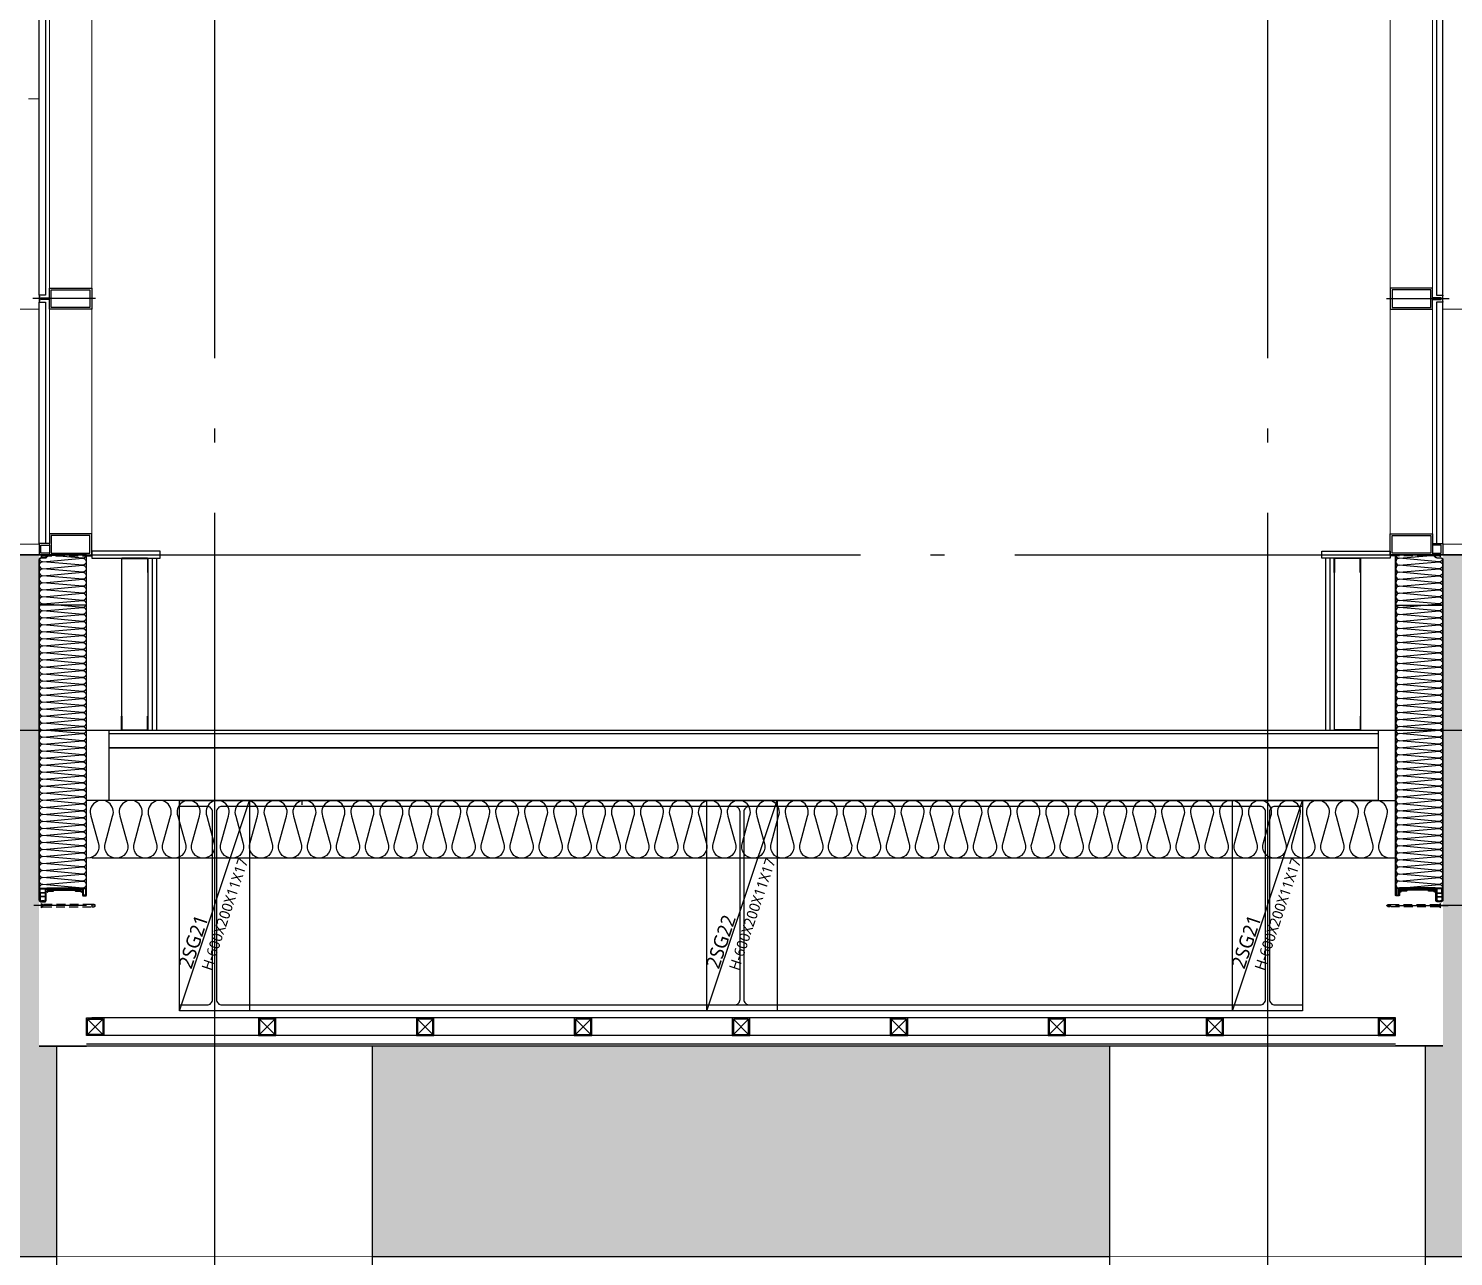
# Model space of a CAD drawing. Header units: millimetres. Extents: x -2325 to 334075, y -552635 to -11738.
# Drawn here: x 102395 to 106455, y -71455 to -67955 of the extents above; entities that cross this region are included whole.
import ezdxf
from ezdxf.enums import TextEntityAlignment as Align
from ezdxf.xclip import XClip

# ---------------------------------------------------------------- set-up
doc = ezdxf.new("R2010")
doc.units = ezdxf.units.MM
doc.header["$LTSCALE"] = 200
doc.header["$XCLIPFRAME"] = 0
doc.set_wipeout_variables(frame=1)
doc.linetypes.add('CEN-GAUN', pattern=[32.2, 30, -1, 0.2, -1])
doc.linetypes.add('HIDDEN', pattern=[0.375, 0.25, -0.125])
doc.layers.get('DEFPOINTS').update_dxf_attribs({"color": 137})
for name, color, linetype in [('161', 161, 'Continuous'), ('5FIN', 5, 'Continuous'), ('7내부마감', 7, 'Continuous'), ('AA-DWXM-CURT', 4, 'Continuous'), ('AS-STEL', 2, 'Continuous'), ('AS-STEL-MAJR', 8, 'Continuous'), ('BOLT', 8, 'Continuous'), ('CON', 2, 'Continuous'), ('deta', 8, 'Continuous'), ('ELE-3', 3, 'Continuous'), ('ELE-6', 6, 'Continuous'), ('ELE-8', 8, 'Continuous'), ('FLASHING', 5, 'Continuous'), ('HAT', 8, 'Continuous'), ('HAT-254', 253, 'Continuous'), ('HAT-INS1', 252, 'Continuous'), ('INSUL', 252, 'Continuous'), ('PANEL', 6, 'Continuous'), ('S-COL', 2, 'Continuous'), ('SOL-254', 254, 'Continuous'), ('STEEL-E', 6, 'Continuous'), ('SYP_INSUL', 252, 'Continuous'), ('WALL', 2, 'Continuous'), ('WIN1', 7, 'Continuous'), ('각파이프', 6, 'Continuous'), ('경량철골', 8, 'Continuous'), ('마감', 6, 'Continuous')]:
    doc.layers.add(name, color=color, linetype=linetype)
doc.layers.add('CEN', color=1, linetype='CEN-GAUN', plot=False)
doc.layers.add('insulation', color=8, linetype='Continuous', lineweight=5)
doc.layers.add('WIN', color=5, linetype='Continuous', lineweight=0)
doc.styles.add('스타일1', font='malgun.ttf')

# ---------------------------------------------------------------- blocks, each defined once
blk = doc.blocks.new('124')
at = {"layer": 'WIN', "color": 6}
for p, q in [((-7675, 2000), (-7675, 0)), ((-3735, 2000), (-3735, 0)), ((-7705, 1970), (-7705, 30)), ((-3705, 1970), (-3705, 30)), ((-7705, 1300), (-7735, 1300)), ((-7705, 700), (-20205, 700)), ((500, 700), (-3705, 700)), ((-7705, 30), (-20205, 30)), ((530, 0), (-3735, 0)), ((500, 30), (-3705, 30)), ((-7675, 0), (-20235, 0))]:
    blk.add_line(p, q, dxfattribs=at)
blk = doc.blocks.new('SCW-1')
at = {"layer": 'BOLT', "color": 8, "linetype": 'HIDDEN', "ltscale": 0.5}
for p, q in [((150, 3), (150, 9)), ((154.1, 12), (151.1, 9)), ((151.1, 9), (151.1, 3)), ((151.1, 3), (154.1, 0)), ((153.1, 5.4), (153.1, 6.6)), ((153.1, 6.6), (154.5, 6.6)), ((154.5, 5.4), (153.1, 5.4)), ((154.5, 12), (154.1, 12)), ((154.1, 0), (154.5, 0)), ((154.5, 6.6), (154.5, 12)), ((154.5, 0), (154.5, 5.4))]:
    blk.add_line(p, q, dxfattribs=at)
for points in [[(0, 6), (9, 7), (11, 9), (12, 7), (10, 3)], [(10, 3), (5, 3), (0, 6), (5, 9), (11, 9)], [(150, 3), (10, 3)], [(11, 9), (150, 9)]]:
    blk.add_lwpolyline(points, dxfattribs=at)
for centre, start, end in [((150.6, 9.2), 199.4712, 340.5288), ((150.6, 2.8), 19.4712, 160.5288)]:
    blk.add_arc(centre, 0.6, start, end, dxfattribs=at)
blk = doc.blocks.new('PANEL-135')
at = {"layer": '161'}
for p, q in [((150, 0), (0, 0)), ((150, -1000), (0, -1000))]:
    blk.add_line(p, q, dxfattribs=at)
at = {"layer": 'BOLT', "color": 8, "linetype": 'HIDDEN', "ltscale": 0.5}
for p, q in [((37.8, 20.4), (41.2, 17)), ((37.8, 19.3), (40.8, 16.3)), ((37.8, 8.7), (40.8, 11.7)), ((37.8, 7.6), (41.2, 11)), ((37.8, 6.4), (41.2, 3)), ((37.8, 5.3), (40.8, 2.3)), ((41.2, 17), (41.2, 11)), ((41.2, 3), (41.2, -3)), ((37.8, -5.3), (40.8, -2.3)), ((37.8, -6.1), (37.8, -6.1)), ((38.6, -5.6), (41.2, -3))]:
    blk.add_line(p, q, dxfattribs=at)
at = {"layer": 'HAT-INS1'}
for points in [[(37.8, 21.4), (137, 30)], [(137, 30.5), (39.6, 38.9)]]:
    blk.add_lwpolyline(points, dxfattribs=at)
for points in [[(147.4, 26.4, -0.625476), (139.5, 10.2), (37.8, 19.1)], [(37.8, 1.4), (139.5, 10.2, -1), (139.5, -9.8), (37.8, -0.9)], [(25.8, -19.8), (139.5, -9.8, -1), (139.5, -29.8), (25.8, -19.8), (25.8, -19.8, 1), (25.8, -39.8, 1)], [(25.8, -39.8), (139.5, -29.8, -1), (139.5, -49.8), (25.8, -39.8), (25.8, -39.8, 1), (25.8, -59.8, 1)], [(16.1, -12.4, 0.338737), (25.8, -19.8)], [(25.8, -59.8), (139.5, -49.8, -1), (139.5, -69.8), (25.8, -59.8), (25.8, -59.8, 1), (25.8, -79.8, 1)], [(25.8, -79.8), (139.5, -69.8, -1), (139.5, -89.8), (25.8, -79.8), (25.8, -79.8, 1), (25.8, -99.8, 1)], [(25.8, -99.8), (139.5, -89.8, -1), (139.5, -109.8), (25.8, -99.8), (25.8, -99.8, 1), (25.8, -119.8, 1)], [(25.8, -119.8), (139.5, -109.8, -1), (139.5, -129.8), (25.8, -119.8), (25.8, -119.8, 1), (25.8, -139.8, 1)], [(25.8, -139.8), (139.5, -129.8, -1), (139.5, -149.8), (25.8, -139.8), (25.8, -139.8, 1), (25.8, -159.8, 1)], [(25.8, -159.8), (139.5, -149.8, -1), (139.5, -169.8), (25.8, -159.8), (25.8, -159.8, 1), (25.8, -179.8, 1)], [(25.8, -179.8), (139.5, -169.8, -1), (139.5, -189.8), (25.8, -179.8), (25.8, -179.8, 1), (25.8, -199.8, 1)], [(25.8, -199.8), (139.5, -189.8, -1), (139.5, -209.8), (25.8, -199.8), (25.8, -199.8, 1), (25.8, -219.8, 1)], [(25.8, -219.8), (139.5, -209.8, -1), (139.5, -229.8), (25.8, -219.8), (25.8, -219.8, 1), (25.8, -239.8, 1)], [(25.8, -239.8), (139.5, -229.8, -1), (139.5, -249.8), (25.8, -239.8), (25.8, -239.8, 1), (25.8, -259.8, 1)], [(25.8, -259.8), (139.5, -249.8, -1), (139.5, -269.8), (25.8, -259.8), (25.8, -259.8, 1), (25.8, -279.8, 1)], [(25.8, -279.8), (139.5, -269.8, -1), (139.5, -289.8), (25.8, -279.8), (25.8, -279.8, 1), (25.8, -299.8, 1)], [(25.8, -299.8), (139.5, -289.8, -1), (139.5, -309.8), (25.8, -299.8), (25.8, -299.8, 1), (25.8, -319.8, 1)], [(25.8, -319.8), (139.5, -309.8, -1), (139.5, -329.8), (25.8, -319.8), (25.8, -319.8, 1), (25.8, -339.8, 1)], [(25.8, -339.8), (139.5, -329.8, -1), (139.5, -349.8), (25.8, -339.8), (25.8, -339.8, 1), (25.8, -359.8, 1)], [(25.8, -359.8), (139.5, -349.8, -1), (139.5, -369.8), (25.8, -359.8), (25.8, -359.8, 1), (25.8, -379.8, 1)], [(25.8, -379.8), (139.5, -369.8, -1), (139.5, -389.8), (25.8, -379.8), (25.8, -379.8, 1), (25.8, -399.8, 1)], [(25.8, -399.8), (139.5, -389.8, -1), (139.5, -409.8), (25.8, -399.8), (25.8, -399.8, 1), (25.8, -419.8, 1)], [(25.8, -419.8), (139.5, -409.8, -1), (139.5, -429.8), (25.8, -419.8), (25.8, -419.8, 1), (25.8, -439.8, 1)], [(25.8, -439.8), (139.5, -429.8, -1), (139.5, -449.8), (25.8, -439.8), (25.8, -439.8, 1), (25.8, -459.8, 1)], [(25.8, -459.8), (139.5, -449.8, -1), (139.5, -469.8), (25.8, -459.8), (25.8, -459.8, 1), (25.8, -479.8, 1)], [(25.8, -479.8), (139.5, -469.8, -1), (139.5, -489.8), (25.8, -479.8), (25.8, -479.8, 1), (25.8, -499.8, 1)], [(25.8, -499.8), (139.5, -489.8, -1), (139.5, -509.8), (25.8, -499.8), (25.8, -499.8, 1), (25.8, -519.8, 1)], [(25.8, -519.8), (139.5, -509.8, -1), (139.5, -529.8), (25.8, -519.8), (25.8, -519.8, 1), (25.8, -539.8, 1)], [(25.8, -539.8), (139.5, -529.8, -1), (139.5, -549.8), (25.8, -539.8), (25.8, -539.8, 1), (25.8, -559.8, 1)], [(25.8, -559.8), (139.5, -549.8, -1), (139.5, -569.8), (25.8, -559.8), (25.8, -559.8, 1), (25.8, -579.8, 1)], [(25.8, -579.8), (139.5, -569.8, -1), (139.5, -589.8), (25.8, -579.8), (25.8, -579.8, 1), (25.8, -599.8, 1)], [(25.8, -599.8), (139.5, -589.8, -1), (139.5, -609.8), (25.8, -599.8), (25.8, -599.8, 1), (25.8, -619.8, 1)], [(25.8, -619.8), (139.5, -609.8, -1), (139.5, -629.8), (25.8, -619.8), (25.8, -619.8, 1), (25.8, -639.8, 1)], [(25.8, -639.8), (139.5, -629.8, -1), (139.5, -649.8), (25.8, -639.8), (25.8, -639.8, 1), (25.8, -659.8, 1)], [(25.8, -659.8), (139.5, -649.8, -1), (139.5, -669.8), (25.8, -659.8), (25.8, -659.8, 1), (25.8, -679.8, 1)], [(25.8, -679.8), (139.5, -669.8, -1), (139.5, -689.8), (25.8, -679.8), (25.8, -679.8, 1), (25.8, -699.8, 1)], [(25.8, -699.8), (139.5, -689.8, -1), (139.5, -709.8), (25.8, -699.8), (25.8, -699.8, 1), (25.8, -719.8, 1)], [(25.8, -719.8), (139.5, -709.8, -1), (139.5, -729.8), (25.8, -719.8), (25.8, -719.8, 1), (25.8, -739.8, 1)], [(25.8, -739.8), (139.5, -729.8, -1), (139.5, -749.8), (25.8, -739.8), (25.8, -739.8, 1), (25.8, -759.8, 1)], [(25.8, -759.8), (139.5, -749.8, -1), (139.5, -769.8), (25.8, -759.8), (25.8, -759.8, 1), (25.8, -779.8, 1)], [(25.8, -779.8), (139.5, -769.8, -1), (139.5, -789.8), (25.8, -779.8), (25.8, -779.8, 1), (25.8, -799.8, 1)], [(25.8, -799.8), (139.5, -789.8, -1), (139.5, -809.8), (25.8, -799.8), (25.8, -799.8, 1), (25.8, -819.8, 1)], [(25.8, -819.8), (139.5, -809.8, -1), (139.5, -829.8), (25.8, -819.8), (25.8, -819.8, 1), (25.8, -839.8, 1)], [(25.8, -839.8), (139.5, -829.8, -1), (139.5, -849.8), (25.8, -839.8), (25.8, -839.8, 1), (25.8, -859.8, 1)], [(25.8, -859.8), (139.5, -849.8, -1), (139.5, -869.8), (25.8, -859.8), (25.8, -859.8, 1), (25.8, -879.8, 1)], [(25.8, -879.8), (139.5, -869.8, -1), (139.5, -889.8), (25.8, -879.8), (25.8, -879.8, 1), (25.8, -899.8, 1)], [(25.8, -899.8), (139.5, -889.8, -1), (139.5, -909.8), (25.8, -899.8), (25.8, -899.8, 1), (25.8, -919.8, 1)], [(25.8, -919.8), (139.5, -909.8, -1), (139.5, -929.8), (25.8, -919.8), (25.8, -919.8, 1), (25.8, -939.8, 1)], [(25.8, -939.8), (139.5, -929.8, -1), (139.5, -949.8), (138.9, -949.7)], [(129.1, -948.8), (25.8, -939.8), (25.8, -939.8, 0.541794), (16.7, -953.8, 0.541794)]]:
    blk.add_lwpolyline(points, format="xyb", dxfattribs=at)
at = {"layer": 'INSUL', "color": 251}
for p, q in [((18.3, -964.5), (18.3, -973.7)), ((32.3, -964.5), (18.3, -964.5)), ((32.3, -973.7), (18.3, -973.7)), ((32.3, -964.5), (32.3, -973.7)), ((18.3, -974.7), (18.3, -983)), ((32.3, -974.7), (18.3, -974.7)), ((29, -986.4), (21.7, -986.4)), ((32.3, -974.7), (32.3, -983))]:
    blk.add_line(p, q, dxfattribs=at)
for points in [[(135.1, 38.5), (136, 38.5, 0.414214), (136.3, 38.8), (136.3, 39), (136.3, 39.5, 0.414214), (133.3, 42.5), (128.3, 43.2), (120.8, 43.2, -0.414214), (120.3, 43.7), (120.3, 44, -0.414214), (120.8, 44.5), (133.9, 44.5), (135.5, 44.1, 0.487928), (135.9, 44.4), (135.9, 44.5, 0.414214), (133.9, 46.5), (82.3, 46.5), (40.6, 46.5, 0.414214), (38.6, 44.5), (38.6, 44.4, 0.487928), (39, 44.1), (40.6, 44.5), (53.7, 44.5, -0.414214), (54.2, 44), (54.2, 43.7, -0.414214), (53.7, 43.2), (46.1, 43.2), (41.1, 42.5, 0.414214), (38.1, 39.5), (38.1, 39), (38.1, 38.8, 0.414214), (38.4, 38.5), (39.3, 38.5, 0.414214), (39.6, 38.8), (39.6, 39, -0.414214), (41.1, 40.5), (46.1, 41.2), (54.7, 41.2, 0.414214), (56.2, 42.7), (56.2, 44, -0.414214), (56.7, 44.5), (82.3, 44.5), (117.8, 44.5, -0.414214), (118.3, 44), (118.3, 42.7, 0.414214), (119.8, 41.2), (128.3, 41.2), (133.3, 40.5, -0.414214), (134.8, 39), (134.8, 38.8, 0.414214)], [(135.1, 38.5), (136, 38.5, 0.414214), (136.3, 38.8), (136.3, 39), (136.3, 39.5, 0.414214), (133.3, 42.5), (128.3, 43.2), (120.8, 43.2, -0.414214), (120.3, 43.7), (120.3, 44, -0.414214), (120.8, 44.5), (133.9, 44.5), (135.5, 44.1, 0.487928), (135.9, 44.4), (135.9, 44.5, 0.414214), (133.9, 46.5), (82.3, 46.5), (40.6, 46.5, 0.414214), (38.6, 44.5), (38.6, 44.4, 0.487928), (39, 44.1), (40.6, 44.5), (53.7, 44.5, -0.414214), (54.2, 44), (54.2, 43.7, -0.414214), (53.7, 43.2), (46.1, 43.2), (41.1, 42.5, 0.414214), (38.1, 39.5), (38.1, 39), (38.1, 38.8, 0.414214), (38.4, 38.5), (39.3, 38.5, 0.414214), (39.6, 38.8), (39.6, 39, -0.414214), (41.1, 40.5), (46.1, 41.2), (54.7, 41.2, 0.414214), (56.2, 42.7), (56.2, 44, -0.414214), (56.7, 44.5), (82.3, 44.5), (117.8, 44.5, -0.414214), (118.3, 44), (118.3, 42.7, 0.414214), (119.8, 41.2), (128.3, 41.2), (133.3, 40.5, -0.414214), (134.8, 39), (134.8, 38.8, 0.414214)], [(148.7, -968.9, -0.414214), (146.2, -971.4), (142.9, -971.4, -0.414214), (140.4, -968.9), (140.4, -953.8, 0.414214), (139.4, -952.8), (136.9, -952.8), (136.9, -951.8), (39, -951.8), (39, -952.8), (35.1, -952.8, 0.414214), (34.1, -953.8), (34.1, -983, -0.414191), (29.1, -988), (21.7, -988, -0.414236), (16.7, -983), (16.7, -949.8), (37, -949.8), (37, -948.8), (138.9, -948.8), (138.9, -949.8), (148.7, -949.8)], [(148.7, -968.9, -0.414214), (146.2, -971.4), (142.9, -971.4, -0.414214), (140.4, -968.9), (140.4, -953.8, 0.414214), (139.4, -952.8), (136.9, -952.8), (136.9, -951.8), (39, -951.8), (39, -952.8), (35.1, -952.8, 0.414214), (34.1, -953.8), (34.1, -983, -0.414191), (29.1, -988), (21.7, -988, -0.414236), (16.7, -983), (16.7, -949.8), (37, -949.8), (37, -948.8), (138.9, -948.8), (138.9, -949.8), (148.7, -949.8)], [(142, -951.4), (147, -951.4), (147, -968.9, -0.414214), (146.2, -969.7), (142.9, -969.7, -0.414214), (142, -968.9)]]:
    blk.add_lwpolyline(points, format="xyb", close=True, dxfattribs=at)
blk.add_lwpolyline([(32.3, -952.5), (32.3, -963.5), (18.3, -963.5), (18.3, -952.5)], close=True, dxfattribs=at)
for centre, start, end in [((21.7, -983), 180, 270.0043), ((29, -983), 270.0043, 0)]:
    blk.add_arc(centre, 3.35, start, end, dxfattribs=at)
at = {"layer": 'PANEL', "ltscale": 3}
blk.add_line((149.5, -143.1), (15, -143.1), dxfattribs=at)
for points in [[(44, 43.3), (44, 44.1), (39, 44.1, 0.414214), (37, 42.1), (37, -3.7, -0.39552), (32.8, -8.2), (19.7, -9.1, 0.39896), (15, -14.1), (15, -444.5), (15, -983.8, 0.414242), (20, -988.8), (31.5, -988.8, 0.414191), (35, -985.3), (35, -953.3), (42, -953.3), (42, -952.5), (34.2, -952.5), (34.2, -985.3, -0.414191), (31.5, -988), (20, -988, -0.414242), (15.8, -983.8), (15.8, -444.5), (15.8, -14.1, -0.399273), (19.8, -9.9), (32.8, -9, 0.39552), (37.8, -3.7), (37.8, 42.1, -0.414214), (39, 43.3), (44, 43.3)], [(130.5, 44.1), (130.5, 44.1), (130.5, 43.6), (135.5, 43.6, -0.414214), (137, 42.1), (137, 28.4, 0.414214), (139, 26.4), (148, 26.4, -0.414214), (149.5, 24.9), (149.5, -391.9), (149.5, -969.9, -0.414214), (148, -971.4), (141, -971.4, -0.414214), (139.5, -969.9), (139.5, -952.8), (137, -952.8), (137, -953.3), (139, -953.3), (139, -969.9, 0.414214), (141, -971.9), (148, -971.9, 0.414214), (150, -969.9), (150, -391.9), (150, 24.9, 0.414214), (148, 26.9), (139, 26.9, -0.414214), (137.5, 28.4), (137.5, 42.1, 0.414214), (135.5, 44.1), (130.5, 44.1)]]:
    blk.add_lwpolyline(points, format="xyb", dxfattribs=at)
at = {"layer": 'SYP_INSUL'}
for points in [[(37.8, 41.4), (38.9, 41.5)], [(56.2, 43.2), (70.1, 44.5)], [(38.1, 39), (37.8, 39.1)]]:
    blk.add_lwpolyline(points, dxfattribs=at)
at = {"layer": 'WALL', "color": 3}
blk.add_line((44, 43.3), (44, 43.3), dxfattribs=at)
at = {"xscale": -1}
blk.add_blockref('SCW-1', (176.2, -6), dxfattribs=at)
blk = doc.blocks.new('WB-150-E')
at = {"layer": 'WIN1'}
blk.add_lwpolyline([(200, 60), (50, 60), (50, 0), (170, 0), (170, 27.5), (200, 27.5), (200, 60)], dxfattribs=at)
at = {"layer": 'WIN1', "color": 251}
blk.add_lwpolyline([(55, 55), (55, 5), (165, 5), (165, 55)], close=True, dxfattribs=at)
blk.add_lwpolyline([(195, 32.5), (170, 32.5), (170, 55), (195, 55), (195, 32.5)], dxfattribs=at)
blk = doc.blocks.new('WB-150-C')
at = {"layer": 'WIN1', "color": 251}
blk.add_line((38.9, 30), (217.2, 30), dxfattribs=at)
at = {"layer": 'WIN1'}
blk.add_lwpolyline([(195, 32.5), (170, 32.5), (170, 60), (50, 60), (50, 0), (170, 0), (170, 27.5), (195, 27.5)], close=True, dxfattribs=at)
at = {"layer": 'WIN1', "color": 251}
blk.add_lwpolyline([(55, 55), (55, 5), (165, 5), (165, 55)], close=True, dxfattribs=at)
blk.add_arc((224, 30), 26, 157.3801, 202.6199, dxfattribs=at)
blk = doc.blocks.new('WWW-150-2')
at = {"layer": 'AA-DWXM-CURT'}
for points in [[(132, 740), (150, 740), (150, 1967.5), (132, 1967.5)], [(132, 32.5), (150, 32.5), (150, 720), (132, 720)]]:
    blk.add_lwpolyline(points, close=True, dxfattribs=at)
at = {"layer": 'insulation'}
blk.add_line((0, 1940), (0, 60), dxfattribs=at)
for name, p in [('WB-150-E', (-50, 1940)), ('WB-150-C', (-50, 700))]:
    blk.add_blockref(name, p, dxfattribs=at)
at = {"layer": 'insulation', "xscale": -1, "rotation": 180}
blk.add_blockref('WB-150-E', (-50, 60), dxfattribs=at)
blk = doc.blocks.new('WA-DN')
at = {"layer": '7내부마감'}
blk.add_line((-185, -10), (-185, -500), dxfattribs=at)
blk.add_lwpolyline([(-195, 10), (0, 10), (0, -10), (-195, -10)], close=True, dxfattribs=at)
at = {"layer": 'deta'}
for p, q in [((-172.5, -10), (-172.5, -500)), ((-160, -10), (-160, -500)), ((-85, -50), (-85, -500))]:
    blk.add_line(p, q, dxfattribs=at)
at = {"layer": '경량철골'}
for points in [[(-85, -50), (-85.8, -50), (-85.8, -11.1, 0.414214), (-86.1, -10.8), (-158.9, -10.8, 0.414214), (-159.2, -11.1), (-159.2, -50), (-160, -50), (-160, -10.8, -0.414214), (-159.2, -10), (-85.8, -10, -0.414214), (-85, -10.8)], [(-85, -460), (-85.8, -460), (-85.8, -498.9, -0.414214), (-86.1, -499.2), (-158.9, -499.2, -0.414214), (-159.2, -498.9), (-159.2, -460), (-160, -460), (-160, -499.2, 0.414214), (-159.2, -500), (-85.8, -500, 0.414214), (-85, -499.2)]]:
    blk.add_lwpolyline(points, format="xyb", close=True, dxfattribs=at)
blk = doc.blocks.new('2SG21', base_point=(401883, 73757.5))
at = {"layer": 'AS-STEL'}
blk.add_lwpolyline([(401783, 73957.5), (401983, 73957.5), (401983, 73940.5), (401904.5, 73940.5, 0.414214), (401888.5, 73924.5), (401888.5, 73390.5, 0.414214), (401904.5, 73374.5), (401983, 73374.5), (401983, 73357.5), (401783, 73357.5), (401783, 73374.5), (401861.5, 73374.5, 0.414214), (401877.5, 73390.5), (401877.5, 73924.5, 0.414214), (401861.5, 73940.5), (401783, 73940.5)], format="xyb", close=True, dxfattribs=at)
at = {"layer": 'DEFPOINTS'}
blk.add_line((401783, 73357.5), (401983, 73957.5), dxfattribs=at)
blk.add_lwpolyline([(401783, 73957.5), (401983, 73957.5), (401983, 73357.5), (401783, 73357.5)], close=True, dxfattribs=at)
at = {"layer": 'DEFPOINTS', "style": '스타일1'}
for s, height, p in [('H-600X200X11X17', 30, (401912.5, 73633.4)), ('2SG21', 40, (401822.7, 73555, 0))]:
    blk.add_text(s, height=height, rotation=71.5362, dxfattribs=at).set_placement(p, align=Align.MIDDLE_CENTER)
blk = doc.blocks.new('2SG22')
at = {"layer": 'DEFPOINTS'}
blk.add_line((0, -600), (200, 0), dxfattribs=at)
blk.add_lwpolyline([(0, 0), (200, 0), (200, -600), (0, -600)], close=True, dxfattribs=at)
blk.add_lwpolyline([(0, 0), (200, 0), (200, -17), (121.5, -17, 0.414214), (105.5, -33), (105.5, -567, 0.414214), (121.5, -583), (200, -583), (200, -600), (0, -600), (0, -583), (78.5, -583, 0.414214), (94.5, -567), (94.5, -33, 0.414214), (78.5, -17), (0, -17)], format="xyb", close=True, dxfattribs=at)
at = {"layer": 'DEFPOINTS', "style": '스타일1'}
for s, height, p in [('H-600X200X11X17', 30, (129.5, -324.1)), ('2SG22', 40, (39.8, -402.5, 0))]:
    blk.add_text(s, height=height, rotation=71.5362, dxfattribs=at).set_placement(p, align=Align.MIDDLE_CENTER)

msp = doc.modelspace()

# ---------------------------------------------------------------- hatches: boundary and pattern name
at = {"layer": 'SOL-254'}
h = msp.add_hatch(color=256, dxfattribs=at)
h.dxf.hatch_style = 1
h.paths.add_polyline_path([(102425, -69455.1), (98925, -69455.1), (98925, -71455.1), (102475, -71455.1), (102475, -70855.1), (102575, -70855.1), (102425, -70855.1), (102425, -70795.1)])
h = msp.add_hatch(color=256, dxfattribs=at)
h.dxf.hatch_style = 1
h.paths.add_polyline_path([(106925, -69455.1), (106425, -69455.1), (106425, -70455.1), (106440, -70455.1), (106925, -70455.1)])
h = msp.add_hatch(color=256, dxfattribs=at)
h.dxf.hatch_style = 1
h.paths.add_polyline_path([(106925, -70455.1), (106425, -70455.1), (106425, -70855.1), (106375, -70855.1), (106375, -71455.1), (106925, -71455.1)])
h = msp.add_hatch(color=256, dxfattribs=at)
h.dxf.hatch_style = 1
h.paths.add_polyline_path([(105475, -70855.1), (103375, -70855.1), (103375, -71455.1), (105475, -71455.1)])

# ---------------------------------------------------------------- linework, layer by layer
at = {"layer": '161'}
for p, q in [((102560, -70455.1), (102410, -70455.1)), ((106290, -70455.1), (106440, -70455.1))]:
    msp.add_line(p, q, dxfattribs=at)
at = {"layer": '5FIN'}
msp.add_line((106240, -69965.1), (102625, -69965.1), dxfattribs=at)
msp.add_lwpolyline([(102625, -69955.1), (106240, -69955.1), (106240, -70005.1), (102625, -70005.1)], close=True, dxfattribs=at)
at = {"layer": 'AS-STEL-MAJR'}
for p, q in [((103025, -70155.3), (105825, -70155.3)), ((105750, -70155.2), (105750, -70155.1)), ((105763, -70155.2), (105763, -70155.1)), ((103025, -70738.1), (105825, -70738.1)), ((106290, -70775.1), (102575, -70775.1)), ((106290, -70825.1), (102575, -70825.1))]:
    msp.add_line(p, q, dxfattribs=at)
for points in [[(103175, -70168.1), (103175, -70155.1), (105675, -70155.2), (106290, -70155.2)], [(105825, -70172.3), (103025, -70172.3)], [(105825, -70755.1), (103025, -70755.1)]]:
    msp.add_lwpolyline(points, dxfattribs=at)
at = {"layer": 'CEN'}
for p, q in [((27925, -69455.1), (120925, -69455.1)), ((87860, -69955.1), (120925, -69955.1))]:
    msp.add_line(p, q, dxfattribs=at)
at = {"layer": 'ELE-3'}
msp.add_line((102425, -69455.1), (89895, -69455.1), dxfattribs=at)
for points in [[(106422, -67455.1), (110660, -67455.1), (110660, -64455.1), (88425, -64455.1), (88425, -71455.1), (110660, -71455.1), (110660, -69455.1), (106425, -69455.1)], [(102424.8, -69455.1), (88425, -69455.1)]]:
    msp.add_lwpolyline(points, dxfattribs=at)
at = {"layer": 'ELE-8'}
for p, q in [((102699, -70155.1), (102560, -70155.1)), ((106290, -70320.1), (102575, -70320.1))]:
    msp.add_line(p, q, dxfattribs=at)
at = {"layer": 'FLASHING'}
for p, q in [((106290, -70850.1), (102560, -70850.1)), ((106290, -70855.1), (102560, -70855.1))]:
    msp.add_line(p, q, dxfattribs=at)
at = {"layer": 'HAT', "ltscale": 0.5}
msp.add_lwpolyline([(110660, -70455.1), (106417, -70455.1)], dxfattribs=at)
at = {"layer": 'INSUL'}
msp.add_lwpolyline([(106275, -70320.1, -0.524856), (106244.1, -70275.4), (106264.6, -70199.8, 1.449198), (106202.9, -70199.8), (106223.4, -70275.4, -0.524856), (106192.5, -70320.1, -0.524856), (106161.6, -70275.4), (106182.1, -70199.8, 1.449198), (106120.4, -70199.8), (106140.9, -70275.4, -0.524856), (106110, -70320.1, -0.524856), (106079.1, -70275.4), (106099.6, -70199.8, 1.449198), (106037.9, -70199.8), (106058.4, -70275.4, -0.524856), (106027.5, -70320.1, -0.524856), (105996.6, -70275.4), (106017.1, -70199.8, 1.449198), (105955.4, -70199.8), (105975.9, -70275.4, -0.524856), (105945, -70320.1, -0.524856), (105914.1, -70275.4), (105934.6, -70199.8, 1.449198), (105872.9, -70199.8), (105893.4, -70275.4, -0.524856), (105862.5, -70320.1, -0.524856), (105831.6, -70275.4), (105852.1, -70199.8, 1.449198), (105790.4, -70199.8), (105810.9, -70275.4, -0.524856), (105780, -70320.1, -0.524856), (105749.1, -70275.4), (105769.6, -70199.8, 1.449198), (105707.9, -70199.8), (105728.4, -70275.4, -0.524856), (105697.5, -70320.1, -0.524856), (105666.6, -70275.4), (105687.1, -70199.8, 1.449198), (105625.4, -70199.8), (105645.9, -70275.4, -0.524856), (105615, -70320.1, -0.524856), (105584.1, -70275.4), (105604.6, -70199.8, 1.449198), (105542.9, -70199.8), (105563.4, -70275.4, -0.524856), (105532.5, -70320.1, -0.524856), (105501.6, -70275.4), (105522.1, -70199.8, 1.449198), (105460.4, -70199.8), (105480.9, -70275.4, -0.524856), (105450, -70320.1, -0.524856), (105419.1, -70275.4), (105439.6, -70199.8, 1.449198), (105377.9, -70199.8), (105398.4, -70275.4, -0.524856), (105367.5, -70320.1, -0.524856), (105336.6, -70275.4), (105357.1, -70199.8, 1.449198), (105295.4, -70199.8), (105315.9, -70275.4, -0.524856), (105285, -70320.1, -0.524856), (105254.1, -70275.4), (105274.6, -70199.8, 1.449198), (105212.9, -70199.8), (105233.4, -70275.4, -0.524856), (105202.5, -70320.1, -0.524856), (105171.6, -70275.4), (105192.1, -70199.8, 1.449198), (105130.4, -70199.8), (105150.9, -70275.4, -0.524856), (105120, -70320.1, -0.524856), (105089.1, -70275.4), (105109.6, -70199.8, 1.449198), (105047.9, -70199.8), (105068.4, -70275.4, -0.524856), (105037.5, -70320.1, -0.524856), (105006.6, -70275.4), (105027.1, -70199.8, 1.449198), (104965.4, -70199.8), (104985.9, -70275.4, -0.524856), (104955, -70320.1, -0.524856), (104924.1, -70275.4), (104944.6, -70199.8, 1.449198), (104882.9, -70199.8), (104903.4, -70275.4, -0.524856), (104872.5, -70320.1, -0.524856), (104841.6, -70275.4), (104862.1, -70199.8, 1.449198), (104800.4, -70199.8), (104820.9, -70275.4, -0.524856), (104790, -70320.1, -0.524856), (104759.1, -70275.4), (104779.6, -70199.8, 1.449198), (104717.9, -70199.8), (104738.4, -70275.4, -0.524856), (104707.5, -70320.1, -0.524856), (104676.6, -70275.4), (104697.1, -70199.8, 1.449198), (104635.4, -70199.8), (104655.9, -70275.4, -0.524856), (104625, -70320.1, -0.524856), (104594.1, -70275.4), (104614.6, -70199.8, 1.449198), (104552.9, -70199.8), (104573.4, -70275.4, -0.524856), (104542.5, -70320.1, -0.524856), (104511.6, -70275.4), (104532.1, -70199.8, 1.449198), (104470.4, -70199.8), (104490.9, -70275.4, -0.524856), (104460, -70320.1, -0.524856), (104429.1, -70275.4), (104449.6, -70199.8, 1.449198), (104387.9, -70199.8), (104408.4, -70275.4, -0.524856), (104377.5, -70320.1, -0.524856), (104346.6, -70275.4), (104367.1, -70199.8, 1.449198), (104305.4, -70199.8), (104325.9, -70275.4, -0.524856), (104295, -70320.1, -0.524856), (104264.1, -70275.4), (104284.6, -70199.8, 1.449198), (104222.9, -70199.8), (104243.4, -70275.4, -0.524856), (104212.5, -70320.1, -0.524856), (104181.6, -70275.4), (104202.1, -70199.8, 1.449198), (104140.4, -70199.8), (104160.9, -70275.4, -0.524856), (104130, -70320.1, -0.524856), (104099.1, -70275.4), (104119.6, -70199.8, 1.449198), (104057.9, -70199.8), (104078.4, -70275.4, -0.524856), (104047.5, -70320.1, -0.524856), (104016.6, -70275.4), (104037.1, -70199.8, 1.449198), (103975.4, -70199.8), (103995.9, -70275.4, -0.524856), (103965, -70320.1, -0.524856), (103934.1, -70275.4), (103954.6, -70199.8, 1.449198), (103892.9, -70199.8), (103913.4, -70275.4, -0.524856), (103882.5, -70320.1, -0.524856), (103851.6, -70275.4), (103872.1, -70199.8, 1.449198), (103810.4, -70199.8), (103830.9, -70275.4, -0.524856), (103800, -70320.1, -0.524856), (103769.1, -70275.4), (103789.6, -70199.8, 1.449198), (103727.9, -70199.8), (103748.4, -70275.4, -0.524856), (103717.5, -70320.1, -0.524856), (103686.6, -70275.4), (103707.1, -70199.8, 1.449198), (103645.4, -70199.8), (103665.9, -70275.4, -0.524856), (103635, -70320.1, -0.524856), (103604.1, -70275.4), (103624.6, -70199.8, 1.449198), (103562.9, -70199.8), (103583.4, -70275.4, -0.524856), (103552.5, -70320.1, -0.524856), (103521.6, -70275.4), (103542.1, -70199.8, 1.449198), (103480.4, -70199.8), (103500.9, -70275.4, -0.524856), (103470, -70320.1, -0.524856), (103439.1, -70275.4), (103459.6, -70199.8, 1.449198), (103397.9, -70199.8), (103418.4, -70275.4, -0.524856), (103387.5, -70320.1, -0.524856), (103356.6, -70275.4), (103377.1, -70199.8, 1.449198), (103315.4, -70199.8), (103335.9, -70275.4, -0.524856), (103305, -70320.1, -0.524856), (103274.1, -70275.4), (103294.6, -70199.8, 1.449198), (103232.9, -70199.8), (103253.4, -70275.4, -0.524856), (103222.5, -70320.1, -0.524856), (103191.6, -70275.4), (103212.1, -70199.8, 1.449198), (103150.4, -70199.8), (103170.9, -70275.4, -0.524856), (103140, -70320.1, -0.524856), (103109.1, -70275.4), (103129.6, -70199.8, 1.449198), (103067.9, -70199.8), (103088.4, -70275.4, -0.524856), (103057.5, -70320.1, -0.524856), (103026.6, -70275.4), (103047.1, -70199.8, 1.449198), (102985.4, -70199.8), (103005.9, -70275.4, -0.524856), (102975, -70320.1, -0.524856), (102944.1, -70275.4), (102964.6, -70199.8, 1.449198), (102902.9, -70199.8), (102923.4, -70275.4, -0.524856), (102892.5, -70320.1, -0.524856), (102861.6, -70275.4), (102882.1, -70199.8, 1.449198), (102820.4, -70199.8), (102840.9, -70275.4, -0.524856), (102810, -70320.1, -0.524856), (102779.1, -70275.4), (102799.6, -70199.8, 1.449198), (102737.9, -70199.8), (102758.4, -70275.4, -0.524856), (102727.5, -70320.1, -0.524856), (102696.6, -70275.4), (102717.1, -70199.8, 1.449198), (102655.4, -70199.8), (102675.9, -70275.4, -0.524856), (102645, -70320.1, -0.524856), (102614.1, -70275.4), (102634.6, -70199.8, 1.449198), (102572.9, -70199.8), (102593.4, -70275.4, -0.524856), (102562.5, -70320.1)], format="xyb", dxfattribs=at)
at = {"layer": 'INSUL', "color": 251}
for points in [[(102545.1, -70416.6), (102546, -70416.6, 0.414214), (102546.3, -70416.3), (102546.3, -70416.1), (102546.3, -70415.6, 0.414214), (102543.3, -70412.6), (102538.3, -70411.9), (102530.8, -70411.9, -0.414214), (102530.3, -70411.4), (102530.3, -70411.1, -0.414214), (102530.8, -70410.6), (102543.9, -70410.6), (102545.5, -70411, 0.487928), (102545.9, -70410.7), (102545.9, -70410.6, 0.414214), (102543.9, -70408.6), (102492.3, -70408.6), (102450.6, -70408.6, 0.414214), (102448.6, -70410.6), (102448.6, -70410.7, 0.487928), (102449, -70411), (102450.6, -70410.6), (102463.7, -70410.6, -0.414214), (102464.2, -70411.1), (102464.2, -70411.4, -0.414214), (102463.7, -70411.9), (102456.1, -70411.9), (102451.1, -70412.6, 0.414214), (102448.1, -70415.6), (102448.1, -70416.1), (102448.1, -70416.3, 0.414214), (102448.4, -70416.6), (102449.3, -70416.6, 0.414214), (102449.6, -70416.3), (102449.6, -70416.1, -0.414214), (102451.1, -70414.6), (102456.1, -70413.9), (102464.7, -70413.9, 0.414214), (102466.2, -70412.4), (102466.2, -70411.1, -0.414214), (102466.7, -70410.6), (102492.3, -70410.6), (102527.8, -70410.6, -0.414214), (102528.3, -70411.1), (102528.3, -70412.4, 0.414214), (102529.8, -70413.9), (102538.3, -70413.9), (102543.3, -70414.6, -0.414214), (102544.8, -70416.1), (102544.8, -70416.3, 0.414214)], [(102545.1, -70416.6), (102546, -70416.6, 0.414214), (102546.3, -70416.3), (102546.3, -70416.1), (102546.3, -70415.6, 0.414214), (102543.3, -70412.6), (102538.3, -70411.9), (102530.8, -70411.9, -0.414214), (102530.3, -70411.4), (102530.3, -70411.1, -0.414214), (102530.8, -70410.6), (102543.9, -70410.6), (102545.5, -70411, 0.487928), (102545.9, -70410.7), (102545.9, -70410.6, 0.414214), (102543.9, -70408.6), (102492.3, -70408.6), (102450.6, -70408.6, 0.414214), (102448.6, -70410.6), (102448.6, -70410.7, 0.487928), (102449, -70411), (102450.6, -70410.6), (102463.7, -70410.6, -0.414214), (102464.2, -70411.1), (102464.2, -70411.4, -0.414214), (102463.7, -70411.9), (102456.1, -70411.9), (102451.1, -70412.6, 0.414214), (102448.1, -70415.6), (102448.1, -70416.1), (102448.1, -70416.3, 0.414214), (102448.4, -70416.6), (102449.3, -70416.6, 0.414214), (102449.6, -70416.3), (102449.6, -70416.1, -0.414214), (102451.1, -70414.6), (102456.1, -70413.9), (102464.7, -70413.9, 0.414214), (102466.2, -70412.4), (102466.2, -70411.1, -0.414214), (102466.7, -70410.6), (102492.3, -70410.6), (102527.8, -70410.6, -0.414214), (102528.3, -70411.1), (102528.3, -70412.4, 0.414214), (102529.8, -70413.9), (102538.3, -70413.9), (102543.3, -70414.6, -0.414214), (102544.8, -70416.1), (102544.8, -70416.3, 0.414214)], [(106304.9, -70416.6), (106304, -70416.6, -0.414214), (106303.7, -70416.3), (106303.7, -70416.1), (106303.7, -70415.6, -0.414214), (106306.7, -70412.6), (106311.7, -70411.9), (106319.2, -70411.9, 0.414214), (106319.7, -70411.4), (106319.7, -70411.1, 0.414214), (106319.2, -70410.6), (106306.1, -70410.6), (106304.5, -70411, -0.487928), (106304.1, -70410.7), (106304.1, -70410.6, -0.414214), (106306.1, -70408.6), (106357.7, -70408.6), (106399.4, -70408.6, -0.414214), (106401.4, -70410.6), (106401.4, -70410.7, -0.487928), (106401, -70411), (106399.4, -70410.6), (106386.3, -70410.6, 0.414214), (106385.8, -70411.1), (106385.8, -70411.4, 0.414214), (106386.3, -70411.9), (106393.9, -70411.9), (106398.9, -70412.6, -0.414214), (106401.9, -70415.6), (106401.9, -70416.1), (106401.9, -70416.3, -0.414214), (106401.6, -70416.6), (106400.7, -70416.6, -0.414214), (106400.4, -70416.3), (106400.4, -70416.1, 0.414214), (106398.9, -70414.6), (106393.9, -70413.9), (106385.3, -70413.9, -0.414214), (106383.8, -70412.4), (106383.8, -70411.1, 0.414214), (106383.3, -70410.6), (106357.7, -70410.6), (106322.2, -70410.6, 0.414214), (106321.7, -70411.1), (106321.7, -70412.4, -0.414214), (106320.2, -70413.9), (106311.7, -70413.9), (106306.7, -70414.6, 0.414214), (106305.2, -70416.1), (106305.2, -70416.3, -0.414214)], [(106304.9, -70416.6), (106304, -70416.6, -0.414214), (106303.7, -70416.3), (106303.7, -70416.1), (106303.7, -70415.6, -0.414214), (106306.7, -70412.6), (106311.7, -70411.9), (106319.2, -70411.9, 0.414214), (106319.7, -70411.4), (106319.7, -70411.1, 0.414214), (106319.2, -70410.6), (106306.1, -70410.6), (106304.5, -70411, -0.487928), (106304.1, -70410.7), (106304.1, -70410.6, -0.414214), (106306.1, -70408.6), (106357.7, -70408.6), (106399.4, -70408.6, -0.414214), (106401.4, -70410.6), (106401.4, -70410.7, -0.487928), (106401, -70411), (106399.4, -70410.6), (106386.3, -70410.6, 0.414214), (106385.8, -70411.1), (106385.8, -70411.4, 0.414214), (106386.3, -70411.9), (106393.9, -70411.9), (106398.9, -70412.6, -0.414214), (106401.9, -70415.6), (106401.9, -70416.1), (106401.9, -70416.3, -0.414214), (106401.6, -70416.6), (106400.7, -70416.6, -0.414214), (106400.4, -70416.3), (106400.4, -70416.1, 0.414214), (106398.9, -70414.6), (106393.9, -70413.9), (106385.3, -70413.9, -0.414214), (106383.8, -70412.4), (106383.8, -70411.1, 0.414214), (106383.3, -70410.6), (106357.7, -70410.6), (106322.2, -70410.6, 0.414214), (106321.7, -70411.1), (106321.7, -70412.4, -0.414214), (106320.2, -70413.9), (106311.7, -70413.9), (106306.7, -70414.6, 0.414214), (106305.2, -70416.1), (106305.2, -70416.3, -0.414214)]]:
    msp.add_lwpolyline(points, format="xyb", close=True, dxfattribs=at)
at = {"layer": 'S-COL'}
msp.add_lwpolyline([(102625, -70005.1), (106240, -70005.1), (106240, -70155.1), (102625, -70155.1)], close=True, dxfattribs=at)
at = {"layer": 'SYP_INSUL'}
for points in [[(102447.8, -70413.7), (102448.9, -70413.6)], [(102448.1, -70416), (102447.8, -70416)], [(102466.2, -70411.9), (102480.1, -70410.6)], [(106383.8, -70411.9), (106369.9, -70410.6)], [(106402.2, -70413.7), (106401.1, -70413.6)], [(106401.9, -70416), (106402.2, -70416)]]:
    msp.add_lwpolyline(points, dxfattribs=at)
at = {"layer": 'WALL', "color": 3}
for p, q in [((102454, -70411.8), (102454, -70411.8)), ((106396, -70411.8), (106396, -70411.8))]:
    msp.add_line(p, q, dxfattribs=at)
at = {"layer": '각파이프', "color": 1}
for p, q in [((102606.8, -70821.9), (102563.2, -70778.3)), ((102563.2, -70821.9), (102606.8, -70778.3)), ((103053.2, -70821.9), (103096.8, -70778.3)), ((103096.8, -70821.9), (103053.2, -70778.3)), ((103503.2, -70821.9), (103546.8, -70778.3)), ((103546.8, -70821.9), (103503.2, -70778.3)), ((103953.2, -70821.9), (103996.8, -70778.3)), ((103996.8, -70821.9), (103953.2, -70778.3)), ((104403.2, -70821.9), (104446.8, -70778.3)), ((104446.8, -70821.9), (104403.2, -70778.3)), ((104853.2, -70821.9), (104896.8, -70778.3)), ((104896.8, -70821.9), (104853.2, -70778.3)), ((105303.2, -70821.9), (105346.8, -70778.3)), ((105346.8, -70821.9), (105303.2, -70778.3)), ((105753.2, -70821.9), (105796.8, -70778.3)), ((105796.8, -70821.9), (105753.2, -70778.3)), ((106243.2, -70821.9), (106286.8, -70778.3)), ((106286.8, -70821.9), (106243.2, -70778.3))]:
    msp.add_line(p, q, dxfattribs=at)
at = {"layer": '각파이프'}
for points in [[(102560, -70775.1), (102610, -70775.1), (102610, -70825.1), (102560, -70825.1)], [(102563.2, -70778.3), (102606.8, -70778.3), (102606.8, -70821.9), (102563.2, -70821.9)], [(103100, -70775.1), (103050, -70775.1), (103050, -70825.1), (103100, -70825.1)], [(103096.8, -70778.3), (103053.2, -70778.3), (103053.2, -70821.9), (103096.8, -70821.9)], [(103550, -70775.1), (103500, -70775.1), (103500, -70825.1), (103550, -70825.1)], [(103546.8, -70778.3), (103503.2, -70778.3), (103503.2, -70821.9), (103546.8, -70821.9)], [(104000, -70775.1), (103950, -70775.1), (103950, -70825.1), (104000, -70825.1)], [(103996.8, -70778.3), (103953.2, -70778.3), (103953.2, -70821.9), (103996.8, -70821.9)], [(104450, -70775.1), (104400, -70775.1), (104400, -70825.1), (104450, -70825.1)], [(104446.8, -70778.3), (104403.2, -70778.3), (104403.2, -70821.9), (104446.8, -70821.9)], [(104900, -70775.1), (104850, -70775.1), (104850, -70825.1), (104900, -70825.1)], [(104896.8, -70778.3), (104853.2, -70778.3), (104853.2, -70821.9), (104896.8, -70821.9)], [(105350, -70775.1), (105300, -70775.1), (105300, -70825.1), (105350, -70825.1)], [(105346.8, -70778.3), (105303.2, -70778.3), (105303.2, -70821.9), (105346.8, -70821.9)], [(105800, -70775.1), (105750, -70775.1), (105750, -70825.1), (105800, -70825.1)], [(105796.8, -70778.3), (105753.2, -70778.3), (105753.2, -70821.9), (105796.8, -70821.9)], [(106290, -70775.1), (106240, -70775.1), (106240, -70825.1), (106290, -70825.1)], [(106286.8, -70778.3), (106243.2, -70778.3), (106243.2, -70821.9), (106286.8, -70821.9)]]:
    msp.add_lwpolyline(points, close=True, dxfattribs=at)
at = {"layer": '마감'}
for p, q in [((102425, -70854.3), (102560, -70854.3)), ((102425, -70855.1), (102560, -70855.1)), ((106425, -70854.3), (106290, -70854.3)), ((106425, -70855.1), (106290, -70855.1))]:
    msp.add_line(p, q, dxfattribs=at)

# ---------------------------------------------------------------- block references
for name, p in [('124', (110130, -69455.1)), ('SCW-1', (106263.8, -70461.1))]:
    msp.add_blockref(name, p)
at = {"xscale": -1}
msp.add_blockref('SCW-1', (102586.2, -70461.1), dxfattribs=at)
at = {"layer": 'CON'}
ref = msp.add_blockref('PANEL-135', (102410, -69455.1), dxfattribs=at)
XClip(ref).set_block_clipping_path([(-0.0000000011, -1000), (165, 0.0000000005)])
ref = msp.add_blockref('PANEL-135', (106440, -69455.1), dxfattribs=dict(at, xscale=-1))
XClip(ref).set_block_clipping_path([(-0.0000000011, -1000), (165, 0.0000000005)])
at = {"layer": 'DEFPOINTS'}
msp.add_blockref('2SG22', (104327.7, -70155.1), dxfattribs=at)
at = {"layer": 'HAT-254', "xscale": -1}
msp.add_blockref('WA-DN', (102575, -69455.1), dxfattribs=at)
at = {"layer": 'HAT-254'}
msp.add_blockref('WA-DN', (106275, -69455.1), dxfattribs=at)
at = {"layer": 'S-COL'}
for p in [(102925, -70355.1), (105925, -70355.1)]:
    msp.add_blockref('2SG21', p, dxfattribs=at)
at = {"layer": 'STEEL-E', "xscale": -1}
msp.add_blockref('WWW-150-2', (102575, -69455.1), dxfattribs=at)
at = {"layer": 'STEEL-E'}
msp.add_blockref('WWW-150-2', (106275, -69455.1), dxfattribs=at)

# ---------------------------------------------------------------- next in the draw order: wipeouts: each hides what was drawn before it
for points in [[(102475, -71455.1), (103375, -71455.1), (103375, -77376.3), (102475, -77320.6)], [(105475, -71455.1), (106375, -71455.1), (106375, -77517.1), (105475, -77484.9)]]:
    msp.add_wipeout(points).dxf.layer = 'ELE-6'

# ---------------------------------------------------------------- next in the draw order: linework, layer by layer
at = {"layer": 'CEN'}
for p, q in [((102925, -56455.1), (102925, -81455.1)), ((105925, -56455.1), (105925, -81455.1))]:
    msp.add_line(p, q, dxfattribs=at)
at = {"layer": '마감'}
for points in [[(103375, -77433.8), (103375, -70855.1), (102475, -70855.1), (102475, -77379.5)], [(106375, -77614.7), (106375, -70855.1), (105475, -70855.1), (105475, -77560.4)]]:
    msp.add_lwpolyline(points, dxfattribs=at)

doc.saveas('drawing.dxf')
